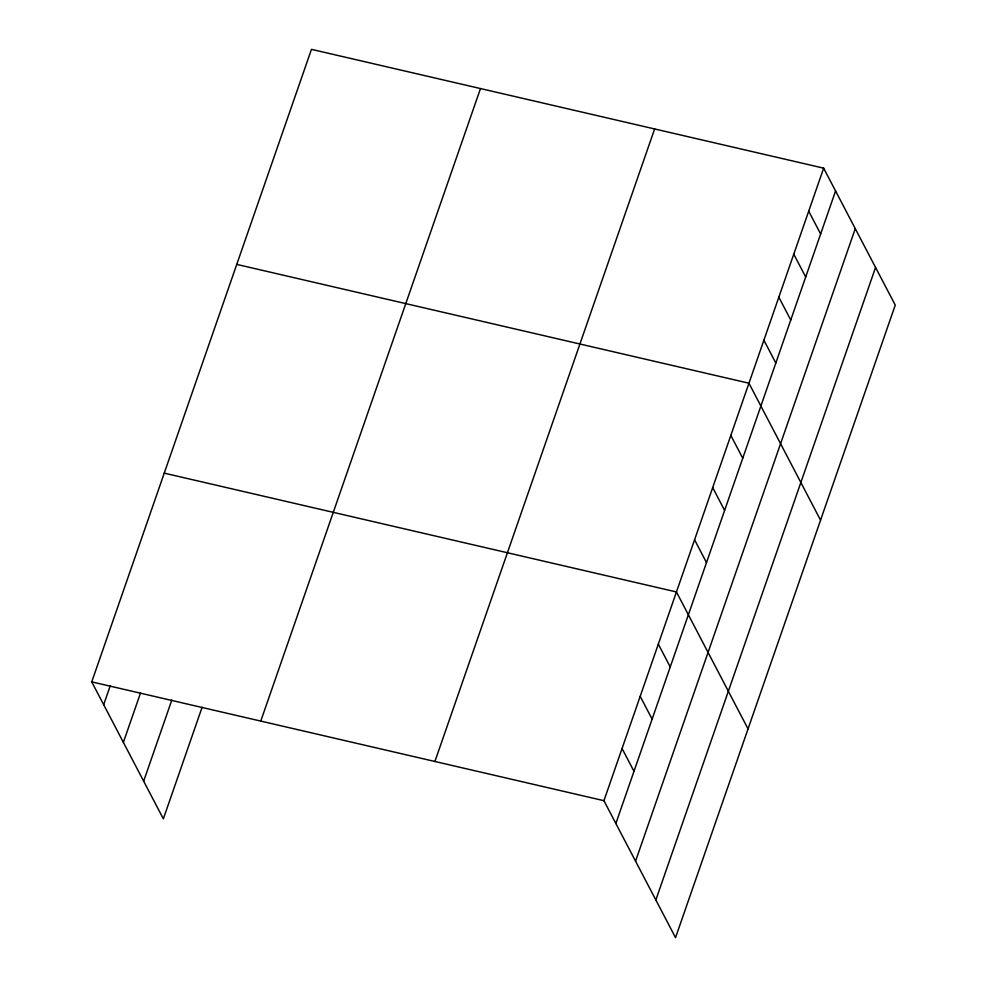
<?xml version="1.0" encoding="UTF-8"?>
<svg xmlns="http://www.w3.org/2000/svg" width="987" height="987" viewBox="0 0 987 987"><rect width="100%" height="100%" fill="white"/><g stroke="black" fill="none" stroke-linecap="round" stroke-linejoin="round"><path stroke-width="1.48" d="M202.125 707.223L163.349 818.84L91.742 681.881L311.46 49.35L823.651 168.16L895.258 305.119L675.54 937.65L603.933 800.691L823.651 168.16M103.672 704.693L110.223 685.854M123.375 742.36L140.487 693.084M143.658 781.173L171.849 700.005M260.765 721.09L480.484 88.559M434.909 761.483L654.628 128.952M615.863 823.503L835.582 190.972M635.554 861.17L855.273 228.651M655.849 899.984L875.555 267.452M236.757 264.405L748.948 383.215L820.555 520.186M164.249 473.143L676.44 591.953L748.047 728.912M91.742 681.881L603.933 800.691M808.711 211.169L820.641 233.993M793.77 254.177L805.7 277.002M778.829 297.198L790.76 320.01M763.889 340.207L775.819 363.031M730.824 435.403L742.755 458.215M712.688 487.59L724.618 510.402M694.564 539.766L706.495 562.59M658.317 644.141L670.247 666.953M640.193 696.316L652.123 719.141M622.057 748.504L633.987 771.316"/></g></svg>
